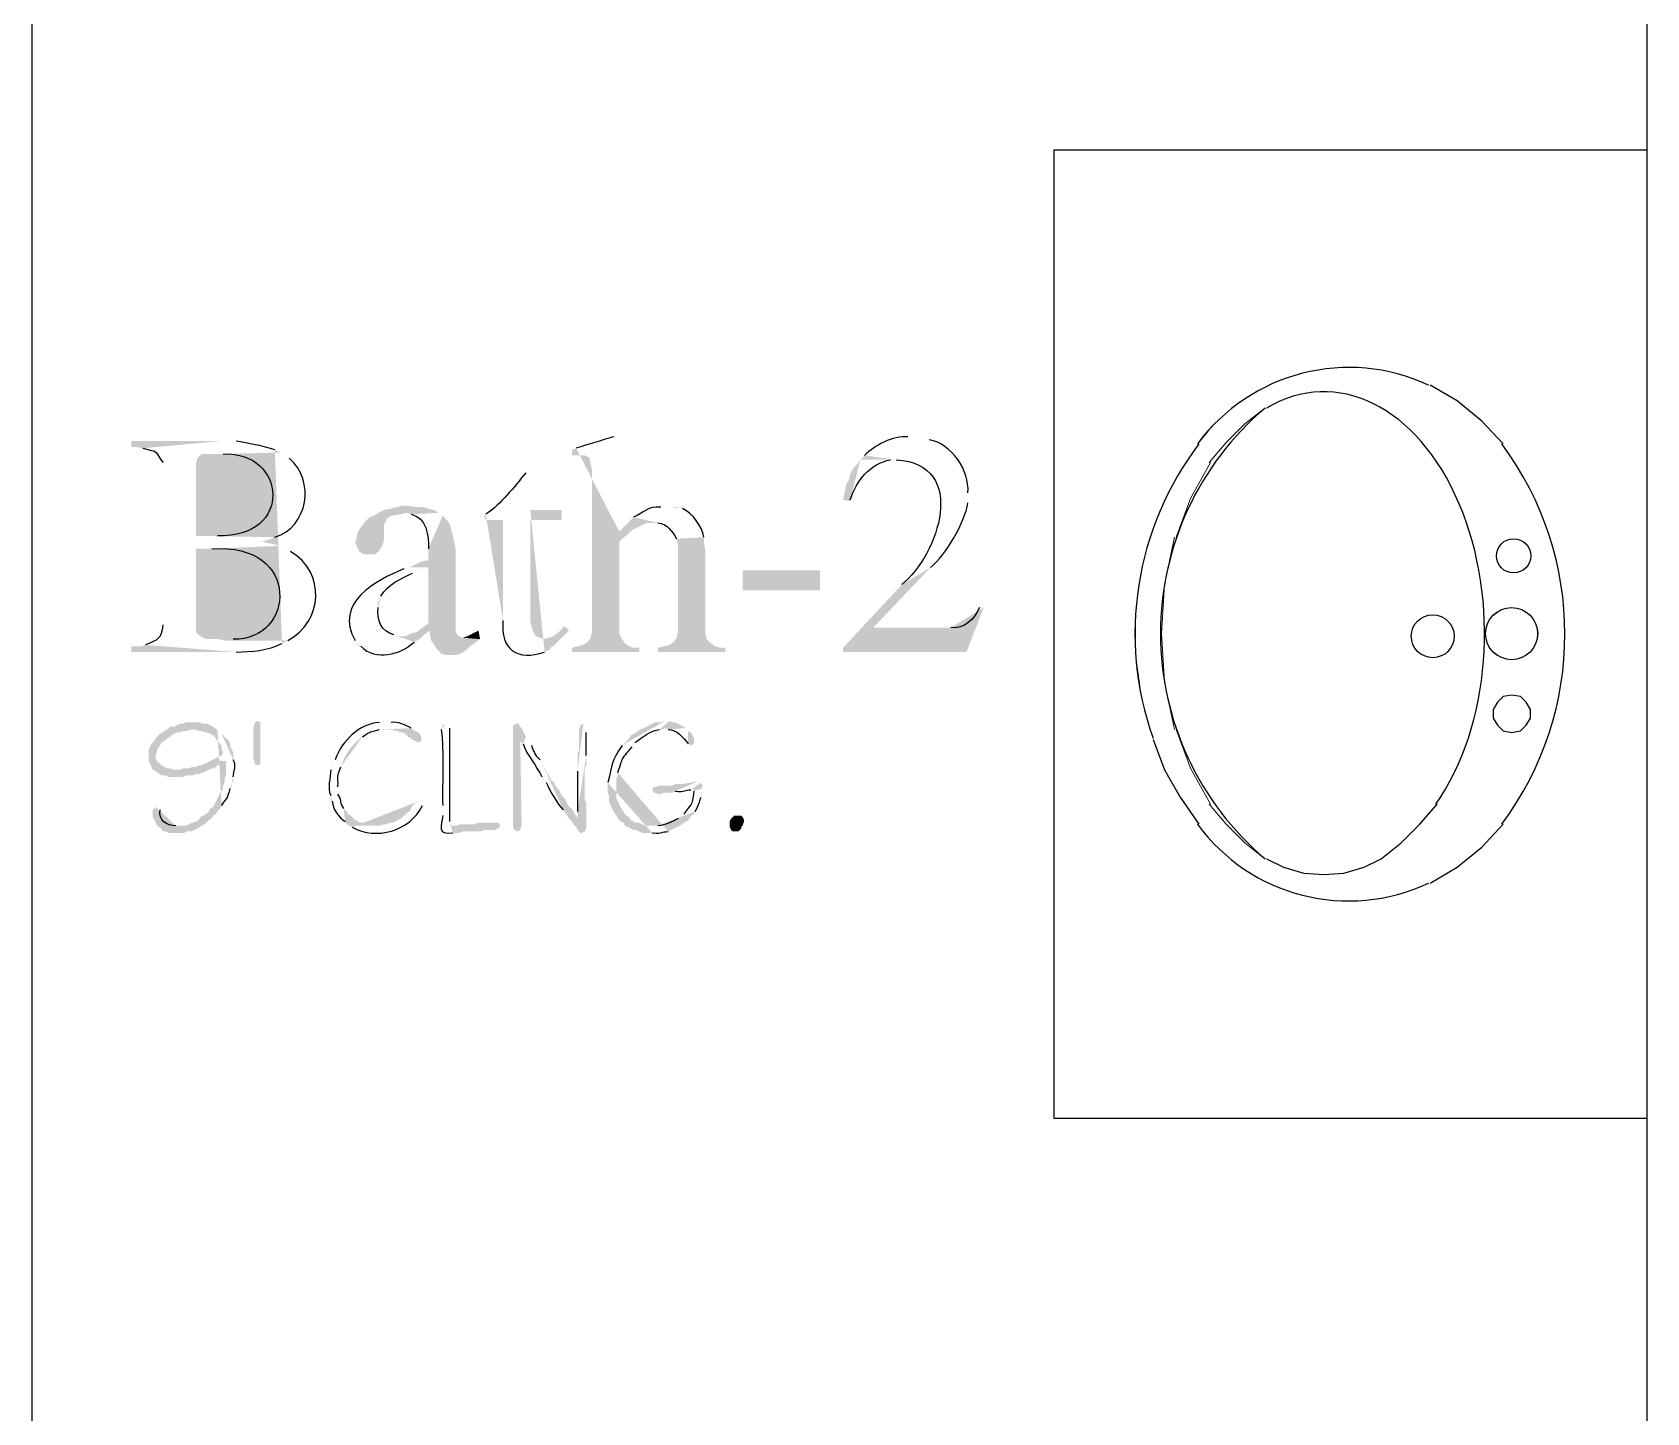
# Model space of a CAD drawing. Header units: inches. Extents: x -167 to 6071, y -6287 to -2731.
# Drawn here: x 726.9 to 786.9, y -5926.6 to -5875.2 of the extents above; entities that cross this region are included whole.
import ezdxf

# ---------------------------------------------------------------- set-up
doc = ezdxf.new("R2010")
doc.units = ezdxf.units.IN
doc.header["$LTSCALE"] = 96
doc.header["$MEASUREMENT"] = 0
doc.layers.add('Doors', color=5, linetype='Continuous', lineweight=9)
doc.layers.add('Furniture', color=7, linetype='Continuous', lineweight=5, true_color=0x994d00)
doc.layers.add('PDF_Geometry', color=7, linetype='Continuous', true_color=0x4a4a4a)
doc.layers.add('PDF_Solid Fills', color=7, linetype='Continuous')

# ---------------------------------------------------------------- blocks, each defined once
blk = doc.blocks.new('Sink')
at = {"layer": 'Furniture'}
for points in [[(-2.293, 7.067), (-3.093, 7.92), (-4, 8.667), (-5.013, 9.253)], [(-11.147, 8.4), (-11.893, 7.813), (-12.587, 7.12), (-13.227, 6.373)], [(-13.173, 6.373), (-13.92, 5.04), (-14.453, 3.6)], [(-14.507, 3.6), (-14.88, 1.84), (-14.987, 0.027), (-14.88, -1.787), (-14.507, -3.547)], [(-14.453, -3.547), (-13.92, -4.987), (-13.173, -6.32)], [(-15.307, -3.92), (-14.88, -5.04), (-14.293, -6.053), (-13.6, -7.067)], [(-13.227, -6.32), (-12.587, -7.067), (-11.893, -7.76), (-11.147, -8.347)], [(-11.093, -8.347), (-10.453, -8.667), (-9.707, -8.88), (-8.96, -8.933), (-8.213, -8.88), (-7.467, -8.667), (-6.827, -8.347), (-6.08, -7.76), (-5.387, -7.067), (-4.747, -6.32)], [(-5.013, -9.253), (-4, -8.667), (-3.093, -7.92), (-2.293, -7.067)]]:
    blk.add_lwpolyline(points, dxfattribs=at)
blk.add_lwpolyline([(-1.973, -2.267), (-2.293, -2.32), (-2.507, -2.533), (-2.667, -2.8), (-2.667, -3.12), (-2.507, -3.387), (-2.293, -3.6), (-1.973, -3.653), (-1.653, -3.6), (-1.44, -3.387), (-1.28, -3.12), (-1.28, -2.8), (-1.44, -2.533), (-1.653, -2.32)], close=True, dxfattribs=at)
for centre, radius in [((-1.908, 2.91), 0.637), ((-4.913, -0.078), 0.798), ((-1.982, 0.018), 0.969)]:
    blk.add_circle(centre, radius, dxfattribs=at)
for centre, radius, start, end in [((-8.025, 2.919), 6.992, 64.96534, 143.60901), ((-4.365, 0.025), 11.613, 142.67613, 199.5796), ((-11.813, 0), 11.813, 323.25944, 36.74056), ((-8.035, -2.956), 6.962, 216.19077, 295.23489)]:
    blk.add_arc(centre, radius, start, end, dxfattribs=at)
blk.add_ellipse((-8.858, 0.171), major_axis=(-0.18, 8.837), ratio=0.664092, start_param=3.873962, end_param=6.643025, dxfattribs=at)

msp = doc.modelspace()

# ---------------------------------------------------------------- hatches: boundary and pattern name
at = {"layer": 'PDF_Solid Fills', "transparency": 33554559}
h = msp.add_hatch(color=256, dxfattribs=at)
h.paths.add_polyline_path([(733.93, -5890.442), (730.623, -5890.442), (730.623, -5890.655), (730.783, -5890.655), (731.05, -5890.709)], flags=0)
h.paths.add_polyline_path([(731.797, -5891.242), (731.797, -5897.269)], flags=0)
h.paths.add_polyline_path([(731.157, -5898.015), (730.943, -5898.069), (730.623, -5898.069), (730.623, -5898.282), (734.517, -5898.282)], flags=0)
h.paths.add_polyline_path([(736.223, -5897.962), (736.437, -5897.855), (734.143, -5897.855), (733.823, -5897.802), (733.397, -5897.802), (733.183, -5897.695), (733.023, -5897.535), (733.023, -5894.442), (733.557, -5894.442), (736.17, -5894.335), (735.957, -5894.282), (735.69, -5894.229), (735.477, -5894.175), (735.69, -5894.122), (735.957, -5894.015), (733.023, -5893.962), (733.023, -5891.295), (733.077, -5891.082), (733.237, -5890.922), (733.717, -5890.922), (736.17, -5890.869), (735.957, -5890.762)], flags=0)
h.paths.add_polyline_path([(734.517, -5890.442), (734.25, -5890.442)], flags=0)
h = msp.add_hatch(color=256, dxfattribs=at)
h.paths.add_polyline_path([(748.757, -5890.229), (748.543, -5890.282)], flags=0)
h.paths.add_polyline_path([(747.157, -5890.709), (746.997, -5890.762), (746.997, -5890.975), (747.477, -5890.975), (747.583, -5891.029), (747.637, -5891.029), (747.69, -5891.242), (747.743, -5891.509), (747.743, -5897.535), (747.69, -5897.749), (747.583, -5897.909), (747.423, -5898.015), (746.997, -5898.122), (746.997, -5898.282), (749.503, -5898.282), (749.503, -5898.122), (749.29, -5898.122), (749.13, -5898.069), (748.97, -5897.962), (748.863, -5897.802), (748.757, -5897.589), (748.757, -5894.175), (748.863, -5894.069), (749.077, -5893.909), (748.757, -5893.802)], flags=0)
h = msp.add_hatch(color=256, dxfattribs=at)
h.paths.add_polyline_path([(759.583, -5890.282), (759.477, -5890.282)], flags=0)
h.paths.add_polyline_path([(757.877, -5890.975), (757.717, -5891.135), (759.05, -5891.135)], flags=0)
h.paths.add_polyline_path([(759.263, -5895.775), (757.077, -5898.122), (758.197, -5897.375), (760.33, -5895.135)], flags=0)
h.paths.add_polyline_path([(761.717, -5892.735), (761.717, -5892.362)], flags=0)
h.paths.add_polyline_path([(760.277, -5890.389), (759.85, -5890.282)], flags=0)
h = msp.add_hatch(color=256, dxfattribs=at)
h.paths.add_polyline_path([(736.17, -5890.869), (733.717, -5890.922), (734.037, -5890.922)], flags=0)
h.paths.add_polyline_path([(733.823, -5893.962), (733.023, -5893.962), (735.957, -5894.015)], flags=0)
h.paths.add_polyline_path([(736.49, -5891.082), (736.33, -5890.975)], flags=0)
h = msp.add_hatch(color=256, dxfattribs=at)
h.paths.add_polyline_path([(757.717, -5891.135), (757.61, -5891.295), (757.45, -5891.455), (757.343, -5891.669), (757.29, -5891.882), (757.183, -5892.095), (757.13, -5892.362), (757.077, -5892.629), (757.343, -5892.682), (757.343, -5892.629)], flags=0)
h.paths.add_polyline_path([(758.837, -5891.135), (759.05, -5891.135)], flags=0)
h = msp.add_hatch(color=256, dxfattribs=at)
h.paths.add_polyline_path([(745.45, -5891.402), (745.29, -5891.615)], flags=0)
h.paths.add_polyline_path([(743.797, -5893.162), (743.743, -5893.269), (743.797, -5893.375), (744.437, -5893.375), (744.437, -5897.109)], flags=0)
h.paths.add_polyline_path([(745.983, -5898.282), (746.197, -5898.175), (746.197, -5898.122), (746.357, -5898.015), (746.517, -5897.855), (745.93, -5897.802), (745.823, -5897.749), (745.663, -5897.695), (745.557, -5897.535), (745.503, -5897.375), (745.45, -5897.109), (745.45, -5893.375), (746.623, -5893.375), (746.623, -5893.002), (745.45, -5893.002)], flags=0)
for points in [[(740.863, -5892.842), (740.703, -5892.842), (740.277, -5892.949), (740.01, -5893.002), (739.797, -5893.109), (739.637, -5893.215), (739.477, -5893.269), (739.317, -5893.429), (739.157, -5893.642), (739.05, -5893.802), (738.997, -5894.015), (738.943, -5894.229), (738.997, -5894.335), (739.103, -5894.549), (739.263, -5894.655), (739.69, -5894.655), (739.85, -5894.495), (739.957, -5894.335), (740.01, -5894.122), (740.01, -5893.589), (740.063, -5893.429), (740.17, -5893.269), (740.33, -5893.215), (740.863, -5893.109), (742.037, -5893.109), (741.877, -5893.002), (741.45, -5892.895), (741.183, -5892.895)], [(749.13, -5893.429), (748.757, -5893.802), (749.077, -5893.909), (749.237, -5893.749), (749.663, -5893.535), (749.823, -5893.482), (750.037, -5893.482)], [(741.45, -5897.375), (741.237, -5897.535), (741.023, -5897.589), (740.81, -5897.695), (740.65, -5897.695), (741.343, -5897.802), (741.503, -5897.642), (741.717, -5897.482)], [(746.73, -5897.322), (746.517, -5897.535), (746.303, -5897.695), (746.143, -5897.749), (745.93, -5897.802), (746.517, -5897.855), (746.89, -5897.482)], [(732.917, -5900.895), (732.65, -5900.895), (732.543, -5900.949), (732.437, -5900.949), (732.223, -5901.055), (732.063, -5901.055), (731.957, -5901.162), (731.85, -5901.215), (731.797, -5901.269), (731.69, -5901.322), (731.583, -5901.429), (731.53, -5901.482), (731.477, -5901.589), (731.37, -5901.695), (731.317, -5901.802), (731.263, -5901.962), (731.263, -5902.335), (731.317, -5902.442), (731.37, -5902.549), (731.423, -5902.655), (732.33, -5902.655), (732.17, -5902.655), (732.063, -5902.602), (731.957, -5902.602), (731.85, -5902.549), (731.743, -5902.495), (731.69, -5902.442), (731.583, -5902.335), (731.53, -5902.229), (731.53, -5902.122), (731.583, -5902.015), (731.583, -5901.909), (731.69, -5901.749), (731.743, -5901.642), (731.85, -5901.589), (731.957, -5901.482), (732.063, -5901.429), (732.117, -5901.375), (732.33, -5901.269), (732.437, -5901.269), (732.543, -5901.215), (732.703, -5901.215), (732.81, -5901.162), (733.823, -5901.162), (733.717, -5901.109), (733.663, -5901.055), (733.45, -5900.949), (733.29, -5900.949), (733.183, -5900.895), (733.077, -5900.895)], [(735.423, -5901.109), (735.423, -5902.442), (735.317, -5902.495), (735.21, -5902.442), (735.21, -5902.335), (735.157, -5902.282), (735.157, -5901.109), (735.21, -5900.949), (735.21, -5900.895), (735.317, -5900.842), (735.423, -5900.895)], [(744.917, -5900.949), (744.81, -5901.002), (744.81, -5904.789), (744.863, -5904.895), (744.97, -5904.949), (745.077, -5904.895), (745.077, -5904.842), (745.13, -5904.735), (745.077, -5901.535), (745.29, -5901.429), (745.183, -5901.215), (745.13, -5901.109), (745.077, -5901.055), (745.023, -5900.949)], [(741.077, -5901.162), (740.063, -5901.162), (740.33, -5901.162), (740.437, -5901.215), (740.543, -5901.215), (740.597, -5901.269), (740.703, -5901.269), (740.81, -5901.322), (740.917, -5901.429), (741.023, -5901.482), (741.077, -5901.535), (741.183, -5901.589), (741.29, -5901.642), (741.397, -5901.589), (741.397, -5901.429), (741.343, -5901.322), (741.29, -5901.269), (741.183, -5901.215)], [(733.663, -5902.282), (733.237, -5902.495), (733.13, -5902.495), (733.023, -5902.549), (732.917, -5902.549), (732.757, -5902.602), (732.543, -5902.602), (732.437, -5902.655), (731.423, -5902.655), (731.53, -5902.709), (731.583, -5902.762), (731.69, -5902.815), (731.743, -5902.869), (731.903, -5902.869), (732.01, -5902.922), (732.543, -5902.922), (732.65, -5902.869), (732.917, -5902.869), (733.023, -5902.815), (733.13, -5902.815), (733.237, -5902.762), (733.29, -5902.762), (733.61, -5902.602), (733.717, -5902.602), (733.823, -5902.495), (734.037, -5902.389), (734.09, -5902.335)], [(753.077, -5904.949), (752.97, -5904.949), (752.917, -5904.895), (752.863, -5904.789), (752.863, -5904.575), (752.917, -5904.469), (753.023, -5904.362), (753.29, -5904.362), (753.343, -5904.415), (753.397, -5904.522), (753.397, -5904.575), (753.343, -5904.735), (753.29, -5904.789), (753.29, -5904.842), (753.183, -5904.949)], [(744.117, -5904.629), (743.477, -5904.629), (743.423, -5904.682), (742.837, -5904.682), (742.73, -5904.735), (742.463, -5904.735), (744.33, -5904.735), (744.277, -5904.629), (744.223, -5904.629)]]:
    msp.add_hatch(color=256, dxfattribs=at).paths.add_polyline_path(points)
h = msp.add_hatch(color=256, dxfattribs=at)
h.paths.add_polyline_path([(742.037, -5893.109), (740.863, -5893.109), (741.023, -5893.162)], flags=0)
h.paths.add_polyline_path([(741.663, -5894.442), (741.663, -5894.869), (741.397, -5894.922), (741.183, -5895.029), (740.97, -5895.135), (741.663, -5895.135), (741.663, -5897.215), (741.45, -5897.375), (741.717, -5897.482), (741.717, -5897.589), (741.77, -5897.855), (741.983, -5898.175), (742.143, -5898.335), (742.303, -5898.389), (742.677, -5898.389), (742.89, -5898.335), (743.103, -5898.175), (743.21, -5898.069), (743.37, -5897.962), (743.583, -5897.802), (742.943, -5897.749), (742.783, -5897.695), (742.677, -5897.535), (742.677, -5894.495), (742.623, -5894.175), (742.57, -5893.962), (742.517, -5893.749), (742.463, -5893.535), (742.357, -5893.375), (742.197, -5893.215)], flags=0)
h = msp.add_hatch(color=256, dxfattribs=at)
h.paths.add_polyline_path([(750.463, -5892.842), (750.303, -5892.895)], flags=0)
h.paths.add_polyline_path([(749.29, -5893.269), (749.13, -5893.429), (750.037, -5893.482), (750.197, -5893.482)], flags=0)
h.paths.add_polyline_path([(750.89, -5894.069), (750.943, -5894.335), (750.943, -5897.535), (750.89, -5897.749), (750.783, -5897.909), (750.623, -5898.015), (750.197, -5898.122), (750.197, -5898.282), (752.703, -5898.282), (752.703, -5898.122), (752.49, -5898.122), (752.33, -5898.069), (752.17, -5897.962), (752.01, -5897.802), (751.957, -5897.589), (751.957, -5894.495), (751.903, -5894.229), (751.903, -5894.015)], flags=0)
h.paths.add_polyline_path([(751.103, -5892.949), (750.89, -5892.895), (750.677, -5892.895)], flags=0)
h = msp.add_hatch(color=256, dxfattribs=at)
h.paths.add_polyline_path([(736.17, -5894.335), (733.557, -5894.442), (733.61, -5894.442)], flags=0)
h.paths.add_polyline_path([(734.41, -5897.802), (734.143, -5897.855), (736.437, -5897.855)], flags=0)
h.paths.add_polyline_path([(736.543, -5894.549), (736.383, -5894.442)], flags=0)
h = msp.add_hatch(color=256, dxfattribs=at)
h.paths.add_polyline_path([(740.97, -5895.135), (740.757, -5895.189)], flags=0)
h.paths.add_polyline_path([(738.943, -5897.855), (739.103, -5898.069), (739.157, -5898.069)], flags=0)
h.paths.add_polyline_path([(741.13, -5897.909), (741.343, -5897.802), (740.65, -5897.695), (740.383, -5897.642)], flags=0)
h.paths.add_polyline_path([(739.797, -5896.629), (739.797, -5896.415), (739.903, -5896.202)], flags=0)
h.paths.add_polyline_path([(741.077, -5895.349), (741.343, -5895.242), (741.663, -5895.135)], flags=0)
h = msp.add_hatch(color=256, dxfattribs=at)
h.paths.add_polyline_path([(762.197, -5896.575), (762.143, -5896.629)], flags=0)
h.paths.add_polyline_path([(761.077, -5897.375), (758.197, -5897.375), (757.077, -5898.122), (757.077, -5898.282), (761.663, -5898.282), (762.303, -5896.629)], flags=0)
h = msp.add_hatch(color=256, dxfattribs=at)
h.paths.add_polyline_path([(740.063, -5900.842), (739.957, -5900.842), (739.85, -5900.895)], flags=0)
h.paths.add_polyline_path([(738.197, -5902.282), (738.143, -5902.389), (738.09, -5902.495), (738.037, -5902.655)], flags=0)
h.paths.add_polyline_path([(738.037, -5903.615), (738.037, -5903.722), (738.09, -5903.829)], flags=0)
h.paths.add_polyline_path([(738.57, -5904.575), (738.623, -5904.682), (738.73, -5904.735), (739.743, -5904.735), (739.637, -5904.735), (739.477, -5904.682), (739.37, -5904.682), (739.263, -5904.629), (739.157, -5904.629), (738.943, -5904.522), (738.89, -5904.469), (738.783, -5904.362), (738.677, -5904.309), (738.677, -5904.255), (738.57, -5904.149), (738.517, -5904.095)], flags=0)
h.paths.add_polyline_path([(738.303, -5903.562), (738.303, -5903.295)], flags=0)
h.paths.add_polyline_path([(739.21, -5901.429, 0.162278), (738.41, -5902.549)], flags=0)
h.paths.add_polyline_path([(739.85, -5901.162), (741.077, -5901.162), (741.023, -5901.109)], flags=0)
h.paths.add_polyline_path([(740.277, -5900.895), (740.17, -5900.842)], flags=0)
h = msp.add_hatch(color=256, dxfattribs=at)
h.paths.add_polyline_path([(742.303, -5900.949), (742.197, -5901.002), (742.143, -5901.162)], flags=0)
h.paths.add_polyline_path([(742.197, -5903.989), (742.197, -5904.362)], flags=0)
h.paths.add_polyline_path([(742.57, -5905.002), (742.783, -5905.002), (742.943, -5904.949), (743.637, -5904.949), (743.743, -5904.895), (744.117, -5904.895), (744.223, -5904.842), (744.277, -5904.842), (744.33, -5904.735), (742.463, -5904.735), (742.463, -5904.575)], flags=0)
h.paths.add_polyline_path([(742.463, -5901.109), (742.41, -5901.002)], flags=0)
h = msp.add_hatch(color=256, dxfattribs=at)
h.paths.add_polyline_path([(747.423, -5900.949), (747.317, -5901.002), (747.263, -5901.162), (747.263, -5901.962), (747.21, -5902.015), (747.21, -5902.709)], flags=0)
h.paths.add_polyline_path([(747.21, -5904.202), (747.21, -5904.469), (746.89, -5904.469), (746.997, -5904.575), (747.05, -5904.682), (747.157, -5904.789), (747.21, -5904.895), (747.263, -5904.949), (747.317, -5905.002), (747.37, -5905.002), (747.477, -5904.949), (747.53, -5904.842), (747.53, -5903.882), (747.477, -5903.775), (747.477, -5902.602), (747.53, -5902.495), (747.53, -5902.122)], flags=0)
h.paths.add_polyline_path([(747.53, -5901.269), (747.53, -5901.002)], flags=0)
h = msp.add_hatch(color=256, dxfattribs=at)
h.paths.add_polyline_path([(750.463, -5900.842), (750.41, -5900.842), (750.303, -5900.895), (750.09, -5900.895), (749.557, -5901.162), (749.503, -5901.162), (749.397, -5901.269), (749.29, -5901.322), (749.183, -5901.375), (749.13, -5901.482), (749.023, -5901.589), (748.97, -5901.642), (748.863, -5901.749)], flags=0)
h.paths.add_polyline_path([(748.33, -5903.135), (748.33, -5903.509), (748.383, -5903.615), (748.383, -5903.882), (748.437, -5903.989), (748.49, -5904.095), (748.543, -5904.202), (748.597, -5904.309), (748.65, -5904.362), (748.703, -5904.469), (748.81, -5904.575), (748.917, -5904.629), (748.97, -5904.735), (749.183, -5904.842), (749.29, -5904.895), (749.397, -5904.895), (749.61, -5905.002), (749.983, -5905.002)], flags=0)
h.paths.add_polyline_path([(750.57, -5904.949), (750.997, -5904.735), (749.717, -5904.735), (749.503, -5904.629), (749.397, -5904.629), (749.29, -5904.575), (749.183, -5904.522), (749.13, -5904.415), (749.023, -5904.362), (748.97, -5904.309), (748.917, -5904.202), (748.863, -5904.149), (748.81, -5904.042), (748.757, -5903.935), (748.703, -5903.829), (748.65, -5903.722), (748.65, -5902.975), (748.703, -5902.869), (748.703, -5902.762)], flags=0)
h.paths.add_polyline_path([(749.237, -5901.802), (749.29, -5901.749), (749.343, -5901.642)], flags=0)
h.paths.add_polyline_path([(750.25, -5901.162), (750.357, -5901.162), (750.463, -5901.109), (751.21, -5901.109), (751.157, -5901.055), (750.837, -5900.895), (750.73, -5900.895), (750.623, -5900.842)], flags=0)
h = msp.add_hatch(color=256, dxfattribs=at)
h.paths.add_polyline_path([(733.823, -5901.162), (732.917, -5901.162), (733.023, -5901.162), (733.13, -5901.215), (733.237, -5901.215), (733.343, -5901.269), (733.45, -5901.269), (733.663, -5901.375), (733.717, -5901.429), (733.77, -5901.482), (733.823, -5901.589), (733.93, -5901.695), (733.983, -5901.802), (733.983, -5901.909), (734.037, -5902.015), (733.983, -5902.122), (733.663, -5902.282), (734.09, -5902.335), (734.143, -5902.335), (734.143, -5902.869), (734.09, -5902.975), (734.09, -5903.135), (734.037, -5903.242), (734.037, -5903.349), (733.983, -5903.455), (733.93, -5903.509), (733.877, -5903.615), (733.823, -5903.722), (733.77, -5903.829), (733.717, -5903.935), (733.663, -5904.042), (733.557, -5904.095), (733.503, -5904.202), (733.397, -5904.309), (733.29, -5904.362), (733.183, -5904.415), (733.13, -5904.522), (732.917, -5904.629), (732.863, -5904.629), (732.65, -5904.735), (732.277, -5904.735), (733.183, -5904.789), (733.237, -5904.735), (733.343, -5904.682), (733.397, -5904.629), (733.503, -5904.522), (733.61, -5904.469), (733.663, -5904.362), (733.77, -5904.309), (733.823, -5904.202), (733.93, -5904.095), (733.983, -5903.989)], flags=0)
h.paths.add_polyline_path([(734.303, -5903.349), (734.357, -5903.295), (734.357, -5903.189), (734.41, -5903.082), (734.41, -5902.922)], flags=0)
h.paths.add_polyline_path([(734.41, -5902.282), (734.41, -5902.015), (734.357, -5901.909), (734.303, -5901.802), (734.303, -5901.695), (734.25, -5901.589), (734.197, -5901.535), (734.09, -5901.429), (734.037, -5901.375), (733.983, -5901.322), (733.93, -5901.215)], flags=0)
h = msp.add_hatch(color=256, dxfattribs=at)
h.paths.add_polyline_path([(745.29, -5901.429), (745.077, -5901.535), (745.077, -5901.589), (745.183, -5901.695)], flags=0)
h.paths.add_polyline_path([(745.877, -5902.922), (745.93, -5903.029), (746.037, -5903.135)], flags=0)
h.paths.add_polyline_path([(746.677, -5904.149), (746.783, -5904.309), (746.89, -5904.469), (747.21, -5904.469), (747.157, -5904.362), (747.103, -5904.309), (747.05, -5904.202), (746.997, -5904.095), (746.89, -5904.042), (746.837, -5903.935), (746.783, -5903.829), (746.73, -5903.722), (746.623, -5903.615), (746.517, -5903.402), (746.41, -5903.295), (746.357, -5903.189), (746.303, -5903.082), (746.25, -5903.082), (746.197, -5902.975), (746.143, -5902.869), (746.09, -5902.815), (746.037, -5902.709), (745.983, -5902.602), (745.93, -5902.495), (745.877, -5902.389), (745.823, -5902.282)], flags=0)
h.paths.add_polyline_path([(745.503, -5901.749), (745.45, -5901.642), (745.397, -5901.535)], flags=0)
h = msp.add_hatch(color=256, dxfattribs=at)
h.paths.add_polyline_path([(751.21, -5901.109), (750.463, -5901.109), (750.57, -5901.162)], flags=0)
h.paths.add_polyline_path([(751.317, -5901.695), (751.423, -5901.749), (751.53, -5901.695), (751.53, -5901.482), (751.477, -5901.375), (751.423, -5901.269), (751.317, -5901.215)], flags=0)
h = msp.add_hatch(color=256, dxfattribs=at)
h.paths.add_polyline_path([(751.69, -5903.082), (751.103, -5903.189), (750.837, -5903.189), (750.73, -5903.242), (750.25, -5903.242), (750.143, -5903.295), (750.037, -5903.295), (749.983, -5903.402), (750.037, -5903.509), (750.09, -5903.509), (750.197, -5903.562), (750.303, -5903.562), (750.41, -5903.509), (750.73, -5903.509), (750.837, -5903.455)], flags=0)
h.paths.add_polyline_path([(751.423, -5903.402), (751.53, -5903.402), (751.85, -5903.349), (751.85, -5903.242), (751.797, -5903.135)], flags=0)
h = msp.add_hatch(color=256, dxfattribs=at)
h.paths.add_polyline_path([(751.85, -5903.349), (751.53, -5903.402), (751.53, -5903.455)], flags=0)
h.paths.add_polyline_path([(751.157, -5904.309), (751.05, -5904.362), (751.05, -5904.415), (750.943, -5904.469)], flags=0)
h.paths.add_polyline_path([(750.197, -5904.735), (750.037, -5904.735), (750.997, -5904.735), (751.103, -5904.682), (751.157, -5904.629), (751.263, -5904.575), (751.37, -5904.469), (751.423, -5904.362), (751.53, -5904.309), (751.583, -5904.202)], flags=0)
h.paths.add_polyline_path([(751.797, -5903.669), (751.85, -5903.562), (751.85, -5903.455)], flags=0)
h = msp.add_hatch(color=256, dxfattribs=at)
h.paths.add_polyline_path([(741.29, -5903.829), (741.183, -5903.882), (741.077, -5903.989), (741.023, -5904.095), (740.97, -5904.202), (740.863, -5904.255), (740.863, -5904.309), (740.757, -5904.362), (740.65, -5904.469), (740.33, -5904.629), (740.223, -5904.629), (740.117, -5904.682), (740.01, -5904.682), (739.85, -5904.735), (738.73, -5904.735), (738.837, -5904.789)], flags=0)
h.paths.add_polyline_path([(741.45, -5903.989), (741.397, -5903.882)], flags=0)
h = msp.add_hatch(color=256, dxfattribs=at)
h.paths.add_polyline_path([(731.53, -5904.042), (731.477, -5904.095), (731.423, -5904.149), (731.423, -5904.415), (731.477, -5904.522), (731.53, -5904.629), (731.583, -5904.735), (731.637, -5904.789), (731.743, -5904.842), (731.797, -5904.949), (731.903, -5904.949), (732.01, -5905.002), (732.597, -5905.002), (732.703, -5904.949), (732.863, -5904.949), (733.183, -5904.789), (732.277, -5904.735)], flags=0)
h.paths.add_polyline_path([(731.69, -5904.149), (731.637, -5904.042)], flags=0)

# ---------------------------------------------------------------- linework, layer by layer
at = {"layer": 'Furniture'}
msp.add_lwpolyline([(786.943, -5915.615), (764.917, -5915.615), (764.917, -5879.615), (786.943, -5879.615)], dxfattribs=at)
at = {"layer": 'PDF_Geometry', "color": 7}
msp.add_lwpolyline([(786.943, -5819.082), (786.943, -5957.589), (726.943, -5957.589), (726.943, -5871.562)], dxfattribs=at)
at = {"layer": 'PDF_Geometry'}
for points in [[(786.943, -5915.615), (764.917, -5915.615), (764.917, -5879.615), (786.943, -5879.615)], [(781.61, -5890.549), (780.81, -5889.695), (779.903, -5888.949), (778.89, -5888.362)], [(768.597, -5901.535), (769.023, -5902.655), (769.61, -5903.669), (770.303, -5904.682)], [(772.81, -5905.962), (773.45, -5906.282), (774.197, -5906.495), (774.943, -5906.549), (775.69, -5906.495), (776.437, -5906.282), (777.077, -5905.962), (777.823, -5905.375), (778.517, -5904.682), (779.157, -5903.935)], [(778.89, -5906.869), (779.903, -5906.282), (780.81, -5905.535), (781.61, -5904.682)]]:
    msp.add_lwpolyline(points, dxfattribs=at)
msp.add_lwpolyline([(781.93, -5899.882), (781.61, -5899.935), (781.397, -5900.149), (781.237, -5900.415), (781.237, -5900.735), (781.397, -5901.002), (781.61, -5901.215), (781.93, -5901.269), (782.25, -5901.215), (782.463, -5901.002), (782.623, -5900.735), (782.623, -5900.415), (782.463, -5900.149), (782.25, -5899.935)], close=True, dxfattribs=at)
for centre, radius in [((781.995, -5894.705), 0.637), ((781.922, -5897.597), 0.969), ((778.991, -5897.693), 0.798)]:
    msp.add_circle(centre, radius, dxfattribs=at)
for centre, radius, start, end in [((775.878, -5894.697), 6.992, 64.96534, 143.60901), ((779.84, -5897.589), 10.967, 130.22806, 229.77194), ((779.539, -5897.59), 11.613, 142.67613, 199.5796), ((772.09, -5897.615), 11.813, 323.25944, 36.74056), ((775.869, -5900.571), 6.962, 216.19077, 295.23489)]:
    msp.add_arc(centre, radius, start, end, dxfattribs=at)
msp.add_ellipse((775.045, -5897.444), major_axis=(-0.18, 8.837), ratio=0.664092, start_param=3.873962, end_param=6.643025, dxfattribs=at)
for points in [[(731.05, -5890.709), (731.662, -5890.872), (731.42, -5890.706), (731.797, -5891.242)], [(735.957, -5890.762), (735.538, -5890.627), (734.952, -5890.516), (734.517, -5890.442)], [(748.543, -5890.282), (748.08, -5890.424), (747.617, -5890.553), (747.157, -5890.709)], [(759.477, -5890.282), (758.938, -5890.239), (758.243, -5890.59), (757.877, -5890.975)], [(761.717, -5892.362), (761.772, -5891.533), (761.124, -5890.552), (760.277, -5890.389)], [(734.037, -5890.922), (736.385, -5890.808), (736.678, -5894.057), (733.823, -5893.962)], [(735.957, -5894.015), (737.193, -5893.635), (737.478, -5891.905), (736.49, -5891.082)], [(757.343, -5892.629), (757.558, -5891.923), (758.083, -5891.272), (758.837, -5891.135)], [(759.05, -5891.135), (761.768, -5891.306), (760.617, -5894.679), (759.263, -5895.775)], [(745.29, -5891.615), (744.831, -5892.167), (744.392, -5892.759), (743.797, -5893.162)], [(741.023, -5893.162), (741.598, -5893.271), (741.679, -5893.968), (741.663, -5894.442)], [(750.303, -5892.895), (749.808, -5892.851), (749.677, -5893.106), (749.29, -5893.269)], [(751.903, -5894.015), (751.812, -5893.57), (751.512, -5893.156), (751.103, -5892.949)], [(760.33, -5895.135), (760.912, -5894.654), (761.592, -5893.487), (761.717, -5892.735)], [(750.197, -5893.482), (750.586, -5893.523), (750.7, -5893.788), (750.89, -5894.069)], [(733.61, -5894.442), (737.001, -5894.214), (736.689, -5897.887), (734.41, -5897.802)], [(736.437, -5897.855), (737.769, -5897.145), (737.849, -5895.315), (736.543, -5894.549)], [(740.757, -5895.189), (739.68, -5895.623), (738.151, -5896.455), (738.943, -5897.855)], [(739.903, -5896.202), (740.162, -5895.757), (740.633, -5895.555), (741.077, -5895.349)], [(740.383, -5897.642), (739.895, -5897.525), (739.752, -5897.088), (739.797, -5896.629)], [(762.143, -5896.629), (761.96, -5897.053), (761.572, -5897.441), (761.077, -5897.375)], [(731.797, -5897.269), (731.744, -5897.818), (731.609, -5897.811), (731.157, -5898.015)], [(744.437, -5897.109), (744.328, -5898.214), (744.984, -5898.622), (745.983, -5898.282)], [(734.517, -5898.282), (735.1, -5898.275), (735.694, -5898.227), (736.223, -5897.962)], [(739.157, -5898.069), (739.71, -5898.634), (740.628, -5898.379), (741.13, -5897.909)], [(739.85, -5900.895), (739.098, -5900.946), (738.439, -5901.589), (738.197, -5902.282)], [(741.023, -5901.109), (740.812, -5900.992), (740.517, -5900.859), (740.277, -5900.895)], [(739.21, -5901.429), (739.608, -5901.185), (739.415, -5901.276), (739.85, -5901.162)], [(742.143, -5901.162), (742.251, -5902.039), (742.174, -5903.075), (742.197, -5903.989)], [(742.463, -5904.575), (742.463, -5903.42), (742.463, -5902.264), (742.463, -5901.109)], [(747.53, -5902.122), (747.53, -5901.838), (747.53, -5901.553), (747.53, -5901.269)], [(749.343, -5901.642), (749.611, -5901.451), (749.91, -5901.199), (750.25, -5901.162)], [(750.57, -5901.162), (750.9, -5901.162), (751.137, -5901.441), (751.317, -5901.695)], [(745.183, -5901.695), (745.33, -5902.13), (745.693, -5902.507), (745.877, -5902.922)], [(745.823, -5902.282), (745.622, -5902.109), (745.59, -5902.001), (745.503, -5901.749)], [(748.863, -5901.749), (748.449, -5902.374), (748.519, -5902.435), (748.33, -5903.135)], [(748.703, -5902.762), (748.937, -5902.1), (748.767, -5902.369), (749.237, -5901.802)], [(734.41, -5902.922), (734.421, -5902.719), (734.548, -5902.48), (734.41, -5902.282)], [(738.037, -5902.655), (738.037, -5902.967), (737.892, -5903.311), (738.037, -5903.615)], [(738.303, -5903.295), (738.32, -5902.833), (738.24, -5902.97), (738.41, -5902.549)], [(747.21, -5902.709), (747.21, -5903.207), (747.21, -5903.704), (747.21, -5904.202)], [(733.983, -5903.989), (734.246, -5903.59), (734.155, -5903.823), (734.303, -5903.349)], [(746.037, -5903.135), (746.183, -5903.43), (746.458, -5903.916), (746.677, -5904.149)], [(738.09, -5903.829), (738.117, -5904.129), (738.331, -5904.428), (738.57, -5904.575)], [(738.517, -5904.095), (738.281, -5903.678), (738.539, -5903.98), (738.303, -5903.562)], [(738.837, -5904.789), (739.72, -5905.292), (740.958, -5904.94), (741.45, -5903.989)], [(750.837, -5903.455), (751.231, -5903.485), (751.164, -5903.403), (751.423, -5903.402)], [(751.53, -5903.455), (751.456, -5904.064), (751.428, -5903.901), (751.157, -5904.309)], [(751.583, -5904.202), (751.778, -5903.869), (751.694, -5903.908), (751.797, -5903.669)], [(732.277, -5904.735), (731.94, -5904.741), (731.627, -5904.535), (731.69, -5904.149)], [(742.197, -5904.362), (742.145, -5904.752), (741.974, -5905.081), (742.57, -5905.002)], [(750.943, -5904.469), (750.697, -5904.596), (750.477, -5904.721), (750.197, -5904.735)], [(749.983, -5905.002), (750.443, -5905.031), (750.289, -5904.967), (750.57, -5904.949)]]:
    msp.add_open_spline(points, degree=3, dxfattribs=at)
at = {"layer": 'PDF_Solid Fills', "transparency": 33554559}
for points in [[(753.343, -5895.989), (756.223, -5895.989), (753.343, -5895.242), (756.223, -5895.242)], [(743.53, -5897.482), (743.103, -5897.695), (743.583, -5897.802), (742.943, -5897.749)]]:
    msp.add_solid(points, dxfattribs=at)

# ---------------------------------------------------------------- block references
at = {"layer": 'Doors'}
msp.add_blockref('Sink', (783.903, -5897.615), dxfattribs=at)

doc.saveas('drawing.dxf')
